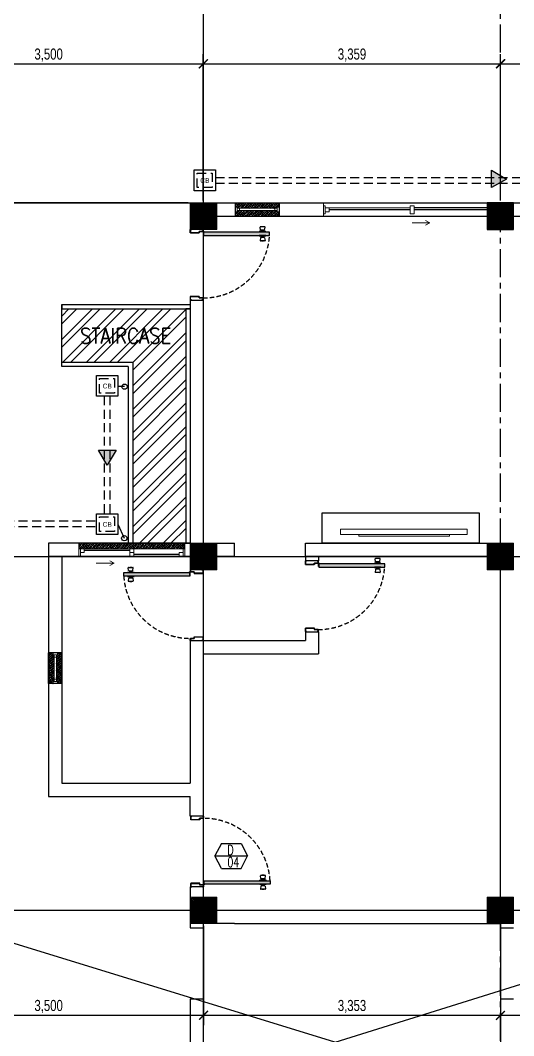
# Model space of a CAD drawing. Header units: millimetres. Extents: x -248340 to 456025, y 261499 to 1049645.
# Drawn here: x 298556 to 304129, y 329470 to 340952 of the extents above; entities that cross this region are included whole.
import ezdxf
from ezdxf.enums import TextEntityAlignment as Align

# ---------------------------------------------------------------- set-up
doc = ezdxf.new("R2010")
doc.units = ezdxf.units.MM
doc.header["$LTSCALE"] = 8
doc.header["$MEASUREMENT"] = 0
for name, pattern in [('CENTER', [50.8, 31.75, -6.35, 6.35, -6.35]), ('CONTINOUS', [0]), ('DASHED2', [0.375, 0.25, -0.125]), ('HIDDEN', [9.525, 6.35, -3.175])]:
    doc.linetypes.add(name, pattern=pattern)
doc.layers.get('0').update_dxf_attribs({"linetype": 'CONTINUOUS'})
doc.layers.get('DEFPOINTS').update_dxf_attribs({"color": 8, "linetype": 'CONTINUOUS'})
for name, color, linetype, lineweight in [('13. Text', 2, 'CONTINUOUS', 5), ('A-ANNO-DIMS', 211, 'CONTINUOUS', 9), ('A-GLAZ', 151, 'CONTINUOUS', 18), ('DIM', 2, 'CONTINUOUS', 25)]:
    doc.layers.add(name, color=color, linetype=linetype, lineweight=lineweight)
for name, color, linetype in [('ar_grid', 10, 'CENTER'), ('AR_ROOF', 7, 'CONTINUOUS'), ('ar_stairs', 7, 'CONTINOUS'), ('ar_wall', 7, 'CONTINOUS'), ('PDF_Geometry', 7, 'CONTINUOUS'), ('TEXT', 2, 'CONTINUOUS')]:
    doc.layers.add(name, color=color, linetype=linetype)
doc.styles.add('ARIAL', font='arial.ttf')
doc.styles.add('EN-SCL-DIM', font='swisscl.ttf')
doc.styles.add('ROMANS', font='ROMANS', dxfattribs={"width": 0.8, "bigfont": 'BIGFONT'})
doc.styles.get("Standard").update_dxf_attribs({"font": 'txt.shx', "width": 0.7, "bigfont": 'extfont.shx'})

# ---------------------------------------------------------------- blocks, each defined once
blk = doc.blocks.new('_ArchTick')
at = {"color": 0, "linetype": 'ByBlock', "const_width": 0.15}
blk.add_lwpolyline([(-0.5, -0.5), (0.5, 0.5)], dxfattribs=at)
blk = doc.blocks.new('SSS')
at = {"true_color": 0x939598}
h = blk.add_hatch(color=252, dxfattribs=at)
h.paths.add_polyline_path([(138372, -103572), (138360, -103572), (138360, -103610), (138460, -103610), (138460, -103594), (138503, -103594), (138503, -103572), (138491, -103572), (138491, -103571), (138504, -103571), (138504, -103595), (138461, -103595), (138461, -103611), (138359, -103611), (138359, -103571), (138372, -103571)])
h.paths.add_polyline_path([(138372, -104369), (138360, -104369), (138360, -104331), (138460, -104331), (138460, -104347), (138503, -104347), (138503, -104369), (138491, -104369), (138491, -104371), (138504, -104371), (138504, -104346), (138461, -104346), (138461, -104330), (138359, -104330), (138359, -104371), (138372, -104371)])
for points in [[(138510, -103641), (139255, -103641), (139255, -103603), (138510, -103603)], [(139810, -107391), (140555, -107391), (140555, -107353), (139810, -107353)], [(138353, -107491), (137608, -107491), (137608, -107453), (138353, -107453)], [(138515, -110936), (139260, -110936), (139260, -110974), (138515, -110974)]]:
    blk.add_hatch(color=252, dxfattribs=at).paths.add_polyline_path(points)
h = blk.add_hatch(color=252, dxfattribs=at)
h.paths.add_polyline_path([(139672, -107322), (139660, -107322), (139660, -107360), (139760, -107360), (139760, -107344), (139803, -107344), (139803, -107322), (139791, -107322), (139791, -107321), (139804, -107321), (139804, -107345), (139761, -107345), (139761, -107361), (139659, -107361), (139659, -107321), (139672, -107321)])
h.paths.add_polyline_path([(139672, -108119), (139660, -108119), (139660, -108081), (139760, -108081), (139760, -108097), (139803, -108097), (139803, -108119), (139791, -108119), (139791, -108121), (139804, -108121), (139804, -108096), (139761, -108096), (139761, -108080), (139659, -108080), (139659, -108121), (139672, -108121)])
h = blk.add_hatch(color=252, dxfattribs=at)
h.paths.add_polyline_path([(138491, -107422), (138503, -107422), (138503, -107460), (138403, -107460), (138403, -107444), (138360, -107444), (138360, -107422), (138372, -107422), (138372, -107421), (138359, -107421), (138359, -107445), (138402, -107445), (138402, -107461), (138504, -107461), (138504, -107421), (138491, -107421)])
h.paths.add_polyline_path([(138491, -108219), (138503, -108219), (138503, -108181), (138403, -108181), (138403, -108197), (138360, -108197), (138360, -108219), (138372, -108219), (138372, -108221), (138359, -108221), (138359, -108196), (138402, -108196), (138402, -108180), (138504, -108180), (138504, -108221), (138491, -108221)])
h = blk.add_hatch(color=252, dxfattribs=at)
h.paths.add_polyline_path([(138377, -111005), (138365, -111005), (138365, -110967), (138465, -110967), (138465, -110983), (138508, -110983), (138508, -111005), (138496, -111005), (138496, -111006), (138509, -111006), (138509, -110982), (138466, -110982), (138466, -110966), (138364, -110966), (138364, -111006), (138377, -111006)])
h.paths.add_polyline_path([(138377, -110208), (138365, -110208), (138365, -110246), (138465, -110246), (138465, -110230), (138508, -110230), (138508, -110208), (138496, -110208), (138496, -110206), (138509, -110206), (138509, -110231), (138466, -110231), (138466, -110247), (138364, -110247), (138364, -110206), (138377, -110206)])
at = {"layer": 'A-ANNO-DIMS', "ltscale": 1.25, "true_color": 0x939598}
h = blk.add_hatch(dxfattribs=at)
h.set_pattern_fill('ANSI32', color=252, scale=50)
h.set_pattern_definition([(45, (87838.863, 246713.806), (-13.2582521, 13.2582521), []), (45, (87847.702, 246713.806), (-13.2582521, 13.2582521), [])])
h.paths.add_polyline_path([(138359, -103571), (138659, -103571), (138659, -103271), (138359, -103271)])
h = blk.add_hatch(dxfattribs=at)
h.set_pattern_fill('ANSI32', color=252, scale=50)
h.set_pattern_definition([(45, (91192.063, 246713.806), (-13.2582521, 13.2582521), []), (45, (91200.902, 246713.806), (-13.2582521, 13.2582521), [])])
h.paths.add_polyline_path([(141712, -103571), (142012, -103571), (142012, -103271), (141712, -103271)])
h = blk.add_hatch(dxfattribs=at)
h.set_pattern_fill('ANSI32', color=252, scale=50)
h.set_pattern_definition([(45, (87838.863, 242863.806), (-13.2582521, 13.2582521), []), (45, (87847.702, 242863.806), (-13.2582521, 13.2582521), [])])
h.paths.add_polyline_path([(138359, -107421), (138659, -107421), (138659, -107121), (138359, -107121)])
h = blk.add_hatch(dxfattribs=at)
h.set_pattern_fill('ANSI32', color=252, scale=50)
h.set_pattern_definition([(45, (91192.063, 242863.806), (-13.2582521, 13.2582521), []), (45, (91200.902, 242863.806), (-13.2582521, 13.2582521), [])])
h.paths.add_polyline_path([(141712, -107421), (142012, -107421), (142012, -107121), (141712, -107121)])
h = blk.add_hatch(dxfattribs=at)
h.set_pattern_fill('ANSI32', color=252, scale=50)
h.set_pattern_definition([(45, (87838.863, 238863.806), (-13.2582521, 13.2582521), []), (45, (87847.702, 238863.806), (-13.2582521, 13.2582521), [])])
h.paths.add_polyline_path([(138359, -111421), (138659, -111421), (138659, -111121), (138359, -111121)])
h = blk.add_hatch(dxfattribs=at)
h.set_pattern_fill('ANSI32', color=252, scale=50)
h.set_pattern_definition([(45, (91192.063, 238863.806), (-13.2582521, 13.2582521), []), (45, (91200.902, 238863.806), (-13.2582521, 13.2582521), [])])
h.paths.add_polyline_path([(141712, -111421), (142012, -111421), (142012, -111121), (141712, -111121)])
at = {"layer": 'ar_wall', "ltscale": 1.25, "true_color": 0x939598}
h = blk.add_hatch(dxfattribs=at)
h.set_pattern_fill('ANSI33', color=252, scale=75)
h.set_pattern_definition([(45, (79725.857, 276971.84), (-13.25825215, 13.25825215), []), (45, (79739.116, 276971.84), (-13.25825215, 13.25825215), [9.375, -4.6875])])
h.paths.add_polyline_path([(136822, -108389), (136819, -108389), (136819, -108386), (136816, -108386), (136816, -108383), (136809, -108383), (136809, -108358), (136784, -108358), (136759, -108358), (136759, -108708), (136809, -108708), (136809, -108683), (136816, -108683), (136816, -108680), (136819, -108680), (136819, -108677), (136822, -108677)])
h.paths.add_polyline_path([(136909, -108358), (136859, -108358), (136859, -108383), (136852, -108383), (136852, -108386), (136849, -108386), (136849, -108389), (136847, -108389), (136847, -108677), (136849, -108677), (136849, -108680), (136852, -108680), (136852, -108683), (136859, -108683), (136859, -108708), (136909, -108708)])
at = {"color": 252, "ltscale": 1.25, "true_color": 0x939598}
for p, q in [((138509, -114271), (138509, -94932)), ((133324, -103271), (146515, -103271)), ((138359, -103271), (144915, -103271)), ((138865, -103271), (138865, -103421)), ((139365, -103271), (139365, -103421)), ((142012, -103271), (141712, -103271)), ((141712, -103271), (141712, -103571)), ((138509, -103421), (144765, -103421)), ((141712, -103571), (142012, -103571)), ((139850, -106776), (141622, -106776)), ((139850, -107121), (139850, -106776)), ((141622, -106776), (141622, -107121)), ((138359, -107121), (136759, -107121)), ((136759, -107121), (136759, -109983)), ((137459, -107121), (138359, -107121)), ((137709, -107121), (137659, -107121)), ((138509, -107121), (138859, -107121)), ((138859, -107271), (138859, -107121)), ((139659, -107121), (141862, -107121)), ((139659, -107271), (139659, -107121)), ((141622, -107121), (139850, -107121)), ((133324, -107271), (146515, -107271)), ((136909, -107271), (136909, -109833)), ((141712, -107271), (139659, -107271)), ((139659, -107271), (139659, -107321)), ((139809, -107321), (139659, -107321)), ((139809, -107271), (139809, -107321)), ((139659, -108080), (139659, -108221)), ((139659, -108121), (139809, -108121)), ((139809, -108121), (139809, -108371)), ((138359, -108196), (138359, -109833)), ((138359, -108221), (138509, -108221)), ((138509, -108221), (139659, -108221)), ((138509, -108371), (139809, -108371)), ((138509, -110206), (138509, -108371)), ((136909, -109833), (138359, -109833)), ((136759, -109983), (138359, -109983)), ((138359, -110206), (138359, -109983)), ((138509, -110206), (138359, -110206)), ((138359, -111006), (138359, -111471)), ((138509, -111006), (138359, -111006)), ((133324, -111271), (146515, -111271)), ((135159, -114271), (144765, -111270)), ((135159, -111271), (144915, -114271)), ((138659, -111271), (138859, -111271)), ((138859, -111271), (141712, -111271)), ((138359, -111421), (138359, -111471)), ((138359, -111471), (138509, -111471)), ((138509, -111471), (138509, -111421)), ((138859, -111421), (138509, -111421)), ((138859, -111421), (141862, -111421))]:
    blk.add_line(p, q, dxfattribs=at)
at = {"color": 252, "linetype": 'Continuous', "ltscale": 1.25, "true_color": 0x939598}
for p, q in [((138865, -103293), (138888, -103271)), ((138865, -103275), (138870, -103271)), ((138867, -103308), (138876, -103300)), ((138873, -103321), (138923, -103271)), ((138881, -103295), (138890, -103286)), ((138890, -103321), (138894, -103317)), ((138894, -103282), (138903, -103273)), ((138898, -103331), (138958, -103271)), ((138898, -103313), (138907, -103304)), ((138912, -103300), (138921, -103291)), ((138916, -103331), (138925, -103322)), ((138925, -103286), (138934, -103278)), ((138929, -103317), (138938, -103308)), ((138933, -103331), (138994, -103271)), ((138938, -103273), (138941, -103271)), ((138943, -103304), (138951, -103295)), ((138951, -103331), (138956, -103326)), ((138956, -103291), (138965, -103282)), ((138960, -103322), (138969, -103313)), ((138969, -103331), (139029, -103271)), ((138969, -103278), (138976, -103271)), ((138974, -103308), (138982, -103300)), ((138986, -103331), (138987, -103331)), ((138987, -103295), (138996, -103286)), ((138991, -103326), (139000, -103317)), ((139000, -103282), (139009, -103273)), ((139004, -103331), (139064, -103271)), ((139004, -103313), (139013, -103304)), ((139018, -103300), (139027, -103291)), ((139022, -103331), (139031, -103322)), ((139031, -103286), (139040, -103278)), ((139035, -103317), (139044, -103308)), ((139039, -103331), (139100, -103271)), ((139044, -103273), (139047, -103271)), ((139049, -103304), (139058, -103295)), ((139057, -103332), (139062, -103326)), ((139062, -103291), (139071, -103282)), ((139066, -103322), (139075, -103313)), ((139074, -103332), (139135, -103271)), ((139075, -103278), (139082, -103271)), ((139080, -103308), (139088, -103300)), ((139092, -103332), (139093, -103331)), ((139093, -103295), (139102, -103286)), ((139097, -103326), (139106, -103317)), ((139106, -103282), (139115, -103273)), ((139109, -103332), (139170, -103271)), ((139111, -103313), (139119, -103304)), ((139124, -103300), (139133, -103291)), ((139128, -103331), (139137, -103322)), ((139137, -103286), (139146, -103278)), ((139141, -103317), (139150, -103308)), ((139144, -103332), (139206, -103271)), ((139150, -103273), (139153, -103271)), ((139155, -103304), (139164, -103295)), ((139162, -103332), (139168, -103326)), ((139168, -103291), (139177, -103282)), ((139172, -103322), (139181, -103313)), ((139180, -103332), (139241, -103271)), ((139181, -103278), (139188, -103271)), ((139186, -103308), (139195, -103300)), ((139197, -103332), (139199, -103331)), ((139199, -103295), (139208, -103286)), ((139203, -103326), (139212, -103317)), ((139212, -103282), (139221, -103273)), ((139215, -103332), (139276, -103271)), ((139217, -103313), (139225, -103304)), ((139230, -103300), (139239, -103291)), ((139234, -103331), (139243, -103322)), ((139243, -103286), (139252, -103278)), ((139248, -103317), (139256, -103308)), ((139250, -103333), (139312, -103271)), ((139256, -103273), (139259, -103271)), ((139261, -103304), (139270, -103295)), ((139267, -103333), (139274, -103326)), ((139274, -103291), (139283, -103282)), ((139278, -103322), (139287, -103313)), ((139285, -103333), (139347, -103271)), ((139287, -103278), (139294, -103271)), ((139292, -103308), (139301, -103300)), ((139303, -103333), (139305, -103331)), ((139305, -103295), (139314, -103286)), ((139309, -103326), (139318, -103317)), ((139318, -103282), (139327, -103273)), ((139320, -103333), (139365, -103288)), ((139323, -103313), (139332, -103304)), ((139336, -103300), (139345, -103291)), ((139349, -103286), (139358, -103278)), ((139354, -103317), (139362, -103308)), ((139362, -103273), (139365, -103271)), ((138865, -103399), (138906, -103358)), ((138865, -103381), (138872, -103375)), ((138867, -103415), (138876, -103406)), ((138879, -103421), (138941, -103358)), ((138881, -103401), (138890, -103392)), ((138894, -103388), (138903, -103379)), ((138898, -103419), (138907, -103410)), ((138907, -103375), (138916, -103366)), ((138912, -103406), (138921, -103397)), ((138914, -103421), (138976, -103359)), ((138921, -103362), (138924, -103358)), ((138925, -103392), (138934, -103384)), ((138932, -103421), (138938, -103415)), ((138938, -103379), (138947, -103370)), ((138943, -103410), (138951, -103401)), ((138950, -103421), (139012, -103359)), ((138951, -103366), (138959, -103359)), ((138956, -103397), (138965, -103388)), ((138967, -103421), (138969, -103419)), ((138969, -103384), (138978, -103375)), ((138974, -103415), (138982, -103406)), ((138982, -103370), (138991, -103362)), ((138985, -103421), (139047, -103359)), ((138987, -103401), (138996, -103392)), ((139000, -103388), (139009, -103379)), ((139004, -103419), (139013, -103410)), ((139013, -103375), (139022, -103366)), ((139018, -103406), (139027, -103397)), ((139020, -103421), (139082, -103359)), ((139027, -103362), (139029, -103359)), ((139031, -103392), (139040, -103384)), ((139038, -103421), (139044, -103415)), ((139044, -103379), (139053, -103370)), ((139049, -103410), (139058, -103401)), ((139056, -103421), (139117, -103359)), ((139058, -103366), (139064, -103359)), ((139062, -103397), (139071, -103388)), ((139073, -103421), (139075, -103419)), ((139075, -103384), (139084, -103375)), ((139080, -103415), (139088, -103406)), ((139088, -103370), (139097, -103362)), ((139091, -103421), (139152, -103360)), ((139093, -103401), (139102, -103392)), ((139106, -103388), (139115, -103379)), ((139111, -103419), (139119, -103410)), ((139119, -103375), (139128, -103366)), ((139124, -103406), (139133, -103397)), ((139126, -103421), (139187, -103360)), ((139133, -103362), (139135, -103360)), ((139137, -103392), (139146, -103384)), ((139144, -103421), (139150, -103415)), ((139150, -103379), (139159, -103370)), ((139155, -103410), (139164, -103401)), ((139162, -103421), (139223, -103360)), ((139164, -103366), (139170, -103360)), ((139168, -103397), (139177, -103388)), ((139179, -103421), (139181, -103419)), ((139181, -103384), (139190, -103375)), ((139186, -103415), (139195, -103406)), ((139195, -103370), (139203, -103362)), ((139197, -103421), (139258, -103360)), ((139199, -103401), (139208, -103392)), ((139212, -103388), (139221, -103379)), ((139217, -103419), (139225, -103410)), ((139225, -103375), (139234, -103366)), ((139230, -103406), (139239, -103397)), ((139233, -103421), (139293, -103360)), ((139239, -103362), (139240, -103360)), ((139243, -103392), (139252, -103384)), ((139250, -103421), (139256, -103415)), ((139256, -103379), (139265, -103370)), ((139261, -103410), (139270, -103401)), ((139268, -103421), (139328, -103361)), ((139270, -103366), (139275, -103360)), ((139274, -103397), (139283, -103388)), ((139286, -103421), (139287, -103419)), ((139287, -103384), (139296, -103375)), ((139292, -103415), (139301, -103406)), ((139301, -103370), (139309, -103362)), ((139303, -103421), (139353, -103371)), ((139305, -103401), (139314, -103392)), ((139318, -103388), (139327, -103379)), ((139323, -103419), (139332, -103410)), ((139332, -103375), (139340, -103366)), ((139336, -103406), (139345, -103397)), ((139339, -103421), (139365, -103394)), ((139349, -103392), (139358, -103384)), ((139356, -103421), (139362, -103415)), ((139362, -103379), (139365, -103376)), ((137099, -107121), (137099, -107121)), ((137099, -107156), (137135, -107121)), ((137109, -107182), (137170, -107121)), ((137115, -107122), (137117, -107121)), ((137144, -107182), (137205, -107121)), ((137146, -107127), (137152, -107121)), ((137177, -107131), (137186, -107122)), ((137180, -107182), (137241, -107121)), ((137215, -107182), (137276, -107121)), ((137221, -107122), (137223, -107121)), ((137250, -107182), (137311, -107121)), ((137252, -107127), (137258, -107121)), ((137283, -107131), (137292, -107122)), ((137286, -107182), (137347, -107121)), ((137321, -107182), (137382, -107121)), ((137327, -107122), (137329, -107121)), ((137356, -107182), (137417, -107121)), ((137358, -107127), (137364, -107121)), ((137389, -107131), (137398, -107122)), ((137392, -107182), (137453, -107121)), ((137427, -107182), (137488, -107121)), ((137433, -107122), (137435, -107121)), ((137462, -107182), (137523, -107121)), ((137464, -107127), (137470, -107121)), ((137495, -107131), (137504, -107122)), ((137498, -107182), (137559, -107121)), ((137533, -107182), (137594, -107121)), ((137539, -107122), (137541, -107121)), ((137569, -107182), (137630, -107121)), ((137570, -107127), (137577, -107121)), ((137601, -107131), (137610, -107122)), ((137604, -107182), (137665, -107121)), ((137639, -107182), (137700, -107121)), ((137645, -107122), (137647, -107121)), ((137675, -107182), (137736, -107121)), ((137676, -107127), (137683, -107121)), ((137707, -107131), (137716, -107122)), ((137710, -107182), (137771, -107121)), ((137745, -107182), (137806, -107121)), ((137752, -107122), (137753, -107121)), ((137781, -107182), (137842, -107121)), ((137782, -107127), (137789, -107121)), ((137813, -107131), (137822, -107122)), ((137816, -107182), (137877, -107121)), ((137851, -107182), (137912, -107121)), ((137858, -107122), (137859, -107121)), ((137887, -107182), (137948, -107121)), ((137889, -107127), (137895, -107121)), ((137919, -107131), (137928, -107122)), ((137922, -107182), (137983, -107121)), ((137957, -107182), (138018, -107121)), ((137964, -107122), (137965, -107121)), ((137993, -107182), (138054, -107121)), ((137995, -107127), (138001, -107121)), ((138026, -107131), (138034, -107122)), ((138028, -107182), (138089, -107121)), ((138063, -107182), (138125, -107121)), ((138070, -107122), (138071, -107121)), ((138099, -107182), (138160, -107121)), ((138101, -107127), (138107, -107121)), ((138132, -107131), (138140, -107122)), ((138134, -107182), (138195, -107121)), ((138169, -107182), (138231, -107121)), ((138176, -107122), (138178, -107121)), ((138205, -107182), (138266, -107121)), ((138207, -107127), (138213, -107121)), ((138238, -107131), (138246, -107122)), ((138240, -107182), (138299, -107123)), ((138282, -107122), (138284, -107121)), ((137099, -107174), (137102, -107171)), ((137102, -107136), (137111, -107127)), ((137106, -107167), (137115, -107158)), ((137120, -107153), (137128, -107145)), ((137127, -107182), (137133, -107175)), ((137133, -107140), (137142, -107131)), ((137137, -107171), (137146, -107162)), ((137150, -107158), (137159, -107149)), ((137162, -107182), (137164, -107180)), ((137164, -107145), (137173, -107136)), ((137168, -107175), (137177, -107167)), ((137181, -107162), (137190, -107153)), ((137195, -107149), (137203, -107140)), ((137199, -107180), (137208, -107171)), ((137208, -107136), (137217, -107127)), ((137212, -107167), (137221, -107158)), ((137226, -107153), (137234, -107145)), ((137233, -107182), (137239, -107175)), ((137239, -107140), (137248, -107131)), ((137243, -107171), (137252, -107162)), ((137257, -107158), (137265, -107149)), ((137268, -107182), (137270, -107180)), ((137270, -107145), (137279, -107136)), ((137274, -107175), (137283, -107167)), ((137287, -107162), (137296, -107153)), ((137301, -107149), (137310, -107140)), ((137305, -107180), (137314, -107171)), ((137314, -107136), (137323, -107127)), ((137318, -107167), (137327, -107158)), ((137332, -107153), (137340, -107145)), ((137339, -107182), (137345, -107175)), ((137345, -107140), (137354, -107131)), ((137349, -107171), (137358, -107162)), ((137363, -107158), (137371, -107149)), ((137374, -107182), (137376, -107180)), ((137376, -107145), (137385, -107136)), ((137380, -107175), (137389, -107167)), ((137394, -107162), (137402, -107153)), ((137407, -107149), (137416, -107140)), ((137411, -107180), (137420, -107171)), ((137420, -107136), (137429, -107127)), ((137424, -107167), (137433, -107158)), ((137438, -107153), (137447, -107145)), ((137445, -107182), (137451, -107175)), ((137451, -107140), (137460, -107131)), ((137455, -107171), (137464, -107162)), ((137469, -107158), (137477, -107149)), ((137480, -107182), (137482, -107180)), ((137482, -107145), (137491, -107136)), ((137486, -107175), (137495, -107167)), ((137500, -107162), (137508, -107153)), ((137513, -107149), (137522, -107140)), ((137517, -107180), (137526, -107171)), ((137526, -107136), (137535, -107127)), ((137531, -107167), (137539, -107158)), ((137544, -107153), (137553, -107145)), ((137551, -107182), (137557, -107175)), ((137557, -107140), (137566, -107131)), ((137561, -107171), (137570, -107162)), ((137575, -107158), (137584, -107149)), ((137586, -107182), (137588, -107180)), ((137588, -107145), (137597, -107136)), ((137592, -107175), (137601, -107167)), ((137606, -107162), (137615, -107153)), ((137619, -107149), (137628, -107140)), ((137623, -107180), (137632, -107171)), ((137632, -107136), (137641, -107127)), ((137637, -107167), (137645, -107158)), ((137650, -107153), (137659, -107145)), ((137657, -107182), (137663, -107175)), ((137663, -107140), (137672, -107131)), ((137668, -107171), (137676, -107162)), ((137681, -107158), (137690, -107149)), ((137692, -107182), (137694, -107180)), ((137694, -107145), (137703, -107136)), ((137698, -107175), (137707, -107167)), ((137712, -107162), (137721, -107153)), ((137725, -107149), (137734, -107140)), ((137729, -107180), (137738, -107171)), ((137738, -107136), (137747, -107127)), ((137743, -107167), (137752, -107158)), ((137756, -107153), (137765, -107145)), ((137763, -107182), (137769, -107175)), ((137769, -107140), (137778, -107131)), ((137774, -107171), (137782, -107162)), ((137787, -107158), (137796, -107149)), ((137798, -107182), (137800, -107180)), ((137800, -107145), (137809, -107136)), ((137805, -107175), (137813, -107167)), ((137818, -107162), (137827, -107153)), ((137831, -107149), (137840, -107140)), ((137835, -107180), (137844, -107171)), ((137844, -107136), (137853, -107127)), ((137849, -107167), (137858, -107158)), ((137862, -107153), (137871, -107145)), ((137869, -107182), (137875, -107175)), ((137875, -107140), (137884, -107131)), ((137880, -107171), (137889, -107162)), ((137893, -107158), (137902, -107149)), ((137904, -107182), (137906, -107180)), ((137906, -107145), (137915, -107136)), ((137911, -107175), (137919, -107167)), ((137924, -107162), (137933, -107153)), ((137937, -107149), (137946, -107140)), ((137942, -107180), (137950, -107171)), ((137950, -107136), (137959, -107127)), ((137955, -107167), (137964, -107158)), ((137968, -107153), (137977, -107145)), ((137975, -107182), (137981, -107175)), ((137981, -107140), (137990, -107131)), ((137986, -107171), (137995, -107162)), ((137999, -107158), (138008, -107149)), ((138010, -107182), (138012, -107180)), ((138012, -107145), (138021, -107136)), ((138017, -107175), (138026, -107167)), ((138030, -107162), (138039, -107153)), ((138043, -107149), (138052, -107140)), ((138048, -107180), (138056, -107171)), ((138056, -107136), (138065, -107127)), ((138061, -107167), (138070, -107158)), ((138074, -107153), (138083, -107145)), ((138081, -107182), (138087, -107175)), ((138087, -107140), (138096, -107131)), ((138092, -107171), (138101, -107162)), ((138105, -107158), (138114, -107149)), ((138116, -107182), (138118, -107180)), ((138118, -107145), (138127, -107136)), ((138123, -107175), (138132, -107167)), ((138136, -107162), (138145, -107153)), ((138149, -107149), (138158, -107140)), ((138154, -107180), (138163, -107171)), ((138163, -107136), (138171, -107127)), ((138167, -107167), (138176, -107158)), ((138180, -107153), (138189, -107145)), ((138187, -107182), (138193, -107175)), ((138193, -107140), (138202, -107131)), ((138198, -107171), (138207, -107162)), ((138211, -107158), (138220, -107149)), ((138223, -107182), (138224, -107180)), ((138224, -107145), (138233, -107136)), ((138229, -107175), (138238, -107167)), ((138242, -107162), (138251, -107153)), ((138255, -107149), (138264, -107140)), ((138260, -107180), (138269, -107171)), ((138269, -107136), (138277, -107127)), ((138273, -107167), (138282, -107158)), ((138276, -107182), (138299, -107159)), ((138286, -107153), (138295, -107145)), ((138293, -107182), (138299, -107176))]:
    blk.add_line(p, q, dxfattribs=at)
at = {"color": 252, "true_color": 0x939598}
for p, q in [((139152, -103579), (139147, -103547)), ((139201, -103544), (139151, -103544)), ((139164, -103544), (139164, -103542)), ((139187, -103542), (139164, -103542)), ((139187, -103544), (139187, -103542)), ((139199, -103579), (139204, -103547)), ((139212, -103597), (139139, -103597)), ((139139, -103603), (139139, -103597)), ((139212, -103603), (139139, -103603)), ((139139, -103641), (139139, -103647)), ((139212, -103641), (139139, -103641)), ((139212, -103647), (139139, -103647)), ((139152, -103666), (139147, -103697)), ((139196, -103581), (139155, -103581)), ((139196, -103663), (139155, -103663)), ((139165, -103593), (139186, -103593)), ((139165, -103652), (139186, -103652)), ((139167, -103593), (139167, -103581)), ((139167, -103652), (139167, -103663)), ((139184, -103593), (139184, -103581)), ((139184, -103652), (139184, -103663)), ((139199, -103666), (139204, -103697)), ((139212, -103603), (139212, -103597)), ((139212, -103641), (139212, -103647)), ((139201, -103700), (139151, -103700)), ((139164, -103700), (139164, -103703)), ((139187, -103703), (139164, -103703)), ((139187, -103700), (139187, -103703)), ((140512, -107347), (140439, -107347)), ((140439, -107353), (140439, -107347)), ((140512, -107353), (140439, -107353)), ((140452, -107329), (140447, -107297)), ((140501, -107294), (140451, -107294)), ((140496, -107331), (140455, -107331)), ((140464, -107294), (140464, -107292)), ((140487, -107292), (140464, -107292)), ((140465, -107343), (140486, -107343)), ((140467, -107343), (140467, -107331)), ((140484, -107343), (140484, -107331)), ((140487, -107294), (140487, -107292)), ((140499, -107329), (140504, -107297)), ((140512, -107353), (140512, -107347)), ((137651, -107453), (137651, -107447)), ((137651, -107447), (137724, -107447)), ((137651, -107453), (137724, -107453)), ((137663, -107429), (137659, -107397)), ((137662, -107394), (137712, -107394)), ((137667, -107431), (137708, -107431)), ((137676, -107392), (137699, -107392)), ((137676, -107394), (137676, -107392)), ((137698, -107443), (137677, -107443)), ((137678, -107443), (137678, -107431)), ((137696, -107443), (137696, -107431)), ((137699, -107394), (137699, -107392)), ((137711, -107429), (137715, -107397)), ((137724, -107453), (137724, -107447)), ((140439, -107391), (140439, -107397)), ((140512, -107391), (140439, -107391)), ((140512, -107397), (140439, -107397)), ((140452, -107416), (140447, -107447)), ((140501, -107450), (140451, -107450)), ((140496, -107413), (140455, -107413)), ((140464, -107450), (140464, -107453)), ((140487, -107453), (140464, -107453)), ((140465, -107402), (140486, -107402)), ((140467, -107402), (140467, -107413)), ((140484, -107402), (140484, -107413)), ((140487, -107450), (140487, -107453)), ((140499, -107416), (140504, -107447)), ((140512, -107391), (140512, -107397)), ((137651, -107491), (137651, -107497)), ((137651, -107491), (137724, -107491)), ((137651, -107497), (137724, -107497)), ((137663, -107516), (137659, -107547)), ((137662, -107550), (137712, -107550)), ((137667, -107513), (137708, -107513)), ((137676, -107550), (137676, -107553)), ((137676, -107553), (137699, -107553)), ((137698, -107502), (137677, -107502)), ((137678, -107502), (137678, -107513)), ((137696, -107502), (137696, -107513)), ((137699, -107550), (137699, -107553)), ((137711, -107516), (137715, -107547)), ((137724, -107491), (137724, -107497)), ((139157, -110911), (139153, -110880)), ((139206, -110877), (139156, -110877)), ((139201, -110914), (139160, -110914)), ((139169, -110877), (139169, -110874)), ((139192, -110874), (139169, -110874)), ((139172, -110925), (139172, -110914)), ((139190, -110925), (139190, -110914)), ((139192, -110877), (139192, -110874)), ((139205, -110911), (139209, -110880)), ((139217, -110930), (139144, -110930)), ((139144, -110936), (139144, -110930)), ((139217, -110936), (139144, -110936)), ((139144, -110974), (139144, -110980)), ((139217, -110974), (139144, -110974)), ((139217, -110980), (139144, -110980)), ((139157, -110998), (139153, -111030)), ((139201, -110996), (139160, -110996)), ((139170, -110925), (139191, -110925)), ((139170, -110984), (139191, -110984)), ((139172, -110984), (139172, -110996)), ((139190, -110984), (139190, -110996)), ((139205, -110998), (139209, -111030)), ((139217, -110936), (139217, -110930)), ((139217, -110974), (139217, -110980)), ((139206, -111033), (139156, -111033)), ((139169, -111033), (139169, -111035)), ((139192, -111035), (139169, -111035)), ((139192, -111033), (139192, -111035))]:
    blk.add_line(p, q, dxfattribs=at)
at = {"color": 252, "linetype": 'Continuous', "lineweight": 30, "ltscale": 1.25, "true_color": 0x939598}
for p, q in [((136909, -104551), (136989, -104471)), ((136909, -104816), (137254, -104471)), ((136909, -104639), (137078, -104471)), ((136909, -104904), (137343, -104471)), ((136920, -105071), (137520, -104471)), ((137008, -105071), (137608, -104471)), ((137185, -105071), (137785, -104471)), ((137273, -105071), (137873, -104471)), ((137450, -105071), (138050, -104471)), ((137538, -105071), (138138, -104471)), ((137709, -105077), (138309, -104477)), ((137709, -105165), (138309, -104565)), ((137709, -105342), (138309, -104742)), ((137709, -105430), (138309, -104830)), ((137709, -105607), (138309, -105007)), ((137709, -105696), (138309, -105095)), ((137709, -105872), (138309, -105272)), ((137709, -105961), (138309, -105361)), ((137709, -106138), (138309, -105537)), ((137709, -106226), (138309, -105626)), ((137709, -106403), (138309, -105803)), ((137709, -106491), (138309, -105891)), ((137709, -106668), (138309, -106068)), ((137709, -106756), (138309, -106156)), ((137709, -106933), (138309, -106333)), ((137709, -107021), (138309, -106421)), ((137786, -107121), (138309, -106598)), ((137875, -107121), (138309, -106686)), ((138052, -107121), (138309, -106863)), ((138140, -107121), (138309, -106952))]:
    blk.add_line(p, q, dxfattribs=at)
at = {"color": 252, "true_color": 0x939598}
for points in [[(138372, -103572), (138360, -103572), (138360, -103610), (138460, -103610), (138460, -103594), (138503, -103594), (138503, -103572), (138491, -103572), (138491, -103571), (138504, -103571), (138504, -103595), (138461, -103595), (138461, -103611), (138359, -103611), (138359, -103571), (138372, -103571)], [(138510, -103641), (139255, -103641), (139255, -103603), (138510, -103603)], [(138372, -104369), (138360, -104369), (138360, -104331), (138460, -104331), (138460, -104347), (138503, -104347), (138503, -104369), (138491, -104369), (138491, -104371), (138504, -104371), (138504, -104346), (138461, -104346), (138461, -104330), (138359, -104330), (138359, -104371), (138372, -104371)], [(139672, -107322), (139660, -107322), (139660, -107360), (139760, -107360), (139760, -107344), (139803, -107344), (139803, -107322), (139791, -107322), (139791, -107321), (139804, -107321), (139804, -107345), (139761, -107345), (139761, -107361), (139659, -107361), (139659, -107321), (139672, -107321)], [(139810, -107391), (140555, -107391), (140555, -107353), (139810, -107353)], [(138353, -107491), (137608, -107491), (137608, -107453), (138353, -107453)], [(138491, -107422), (138503, -107422), (138503, -107460), (138403, -107460), (138403, -107444), (138360, -107444), (138360, -107422), (138372, -107422), (138372, -107421), (138359, -107421), (138359, -107445), (138402, -107445), (138402, -107461), (138504, -107461), (138504, -107421), (138491, -107421)], [(139672, -108119), (139660, -108119), (139660, -108081), (139760, -108081), (139760, -108097), (139803, -108097), (139803, -108119), (139791, -108119), (139791, -108121), (139804, -108121), (139804, -108096), (139761, -108096), (139761, -108080), (139659, -108080), (139659, -108121), (139672, -108121)], [(138491, -108219), (138503, -108219), (138503, -108181), (138403, -108181), (138403, -108197), (138360, -108197), (138360, -108219), (138372, -108219), (138372, -108221), (138359, -108221), (138359, -108196), (138402, -108196), (138402, -108180), (138504, -108180), (138504, -108221), (138491, -108221)], [(138377, -110208), (138365, -110208), (138365, -110246), (138465, -110246), (138465, -110230), (138508, -110230), (138508, -110208), (138496, -110208), (138496, -110206), (138509, -110206), (138509, -110231), (138466, -110231), (138466, -110247), (138364, -110247), (138364, -110206), (138377, -110206)], [(138377, -111005), (138365, -111005), (138365, -110967), (138465, -110967), (138465, -110983), (138508, -110983), (138508, -111005), (138496, -111005), (138496, -111006), (138509, -111006), (138509, -110982), (138466, -110982), (138466, -110966), (138364, -110966), (138364, -111006), (138377, -111006)], [(138515, -110936), (139260, -110936), (139260, -110974), (138515, -110974)]]:
    blk.add_lwpolyline(points, close=True, dxfattribs=at)
for points in [[(138506, -103596, 0.414214), (138505, -103595), (138473, -103595), (138473, -103596), (138505, -103596, 12.92773), (138505, -103595), (138506, -103596, -13.063763), (138506, -103596)], [(138509, -103599, -0.414214), (138510, -103600), (138510, -103632), (138509, -103632), (138509, -103600, -12.92773), (138510, -103600), (138509, -103599, 13.063763), (138509, -103599)], [(139806, -107346, 0.414214), (139805, -107345), (139773, -107345), (139773, -107346), (139805, -107346, 12.92773), (139805, -107345), (139806, -107346, -13.063763), (139806, -107346)], [(139809, -107349, -0.414214), (139810, -107350), (139810, -107382), (139809, -107382), (139809, -107350, -12.92773), (139810, -107350), (139809, -107349, 13.063763), (139809, -107349)], [(138354, -107449, 0.414214), (138353, -107450), (138353, -107482), (138354, -107482), (138354, -107450, 12.92773), (138353, -107450), (138353, -107449, -13.063763), (138354, -107449)], [(138357, -107446, -0.414214), (138358, -107445), (138390, -107445), (138390, -107446), (138358, -107446, -12.92773), (138358, -107445), (138357, -107446, 13.063763), (138357, -107446)], [(138511, -110981, -0.414214), (138510, -110982), (138478, -110982), (138478, -110981), (138510, -110981, -12.92773), (138510, -110982), (138511, -110981, 13.063763), (138511, -110981)], [(138514, -110978, 0.414214), (138515, -110977), (138515, -110945), (138514, -110945), (138514, -110977, 12.92773), (138515, -110977), (138515, -110978, -13.063763), (138514, -110978)]]:
    blk.add_lwpolyline(points, format="xyb", close=True, dxfattribs=at)
for centre, radius, start, end in [((139151, -103547), 3.22, 90, 187.9765), ((139201, -103547), 3.22, 352.0235, 90), ((139155, -103578), 3.22, 187.9765, 270), ((139155, -103666), 3.22, 90, 172.0235), ((139161, -103593), 4.2, 260.1806, 5.1473), ((139161, -103651), 4.2, 354.8527, 99.8194), ((139190, -103593), 4.2, 174.8527, 279.8194), ((139190, -103651), 4.2, 80.1806, 185.1473), ((139196, -103578), 3.22, 270, 352.0235), ((139196, -103666), 3.22, 7.9765, 90), ((139151, -103697), 3.22, 172.0235, 270), ((139201, -103697), 3.22, 270, 7.9765), ((140451, -107297), 3.22, 90, 187.9765), ((140455, -107328), 3.22, 187.9765, 270), ((140461, -107343), 4.2, 260.1806, 5.1473), ((140490, -107343), 4.2, 174.8527, 279.8194), ((140496, -107328), 3.22, 270, 352.0235), ((140501, -107297), 3.22, 352.0235, 90), ((137662, -107397), 3.22, 90, 187.9765), ((137667, -107428), 3.22, 187.9765, 270), ((137673, -107443), 4.2, 260.1806, 5.1473), ((137702, -107443), 4.2, 174.8527, 279.8194), ((137708, -107428), 3.22, 270, 352.0235), ((137712, -107397), 3.22, 352.0235, 90), ((140451, -107447), 3.22, 172.0235, 270), ((140455, -107416), 3.22, 90, 172.0235), ((140461, -107401), 4.2, 354.8527, 99.8194), ((140490, -107401), 4.2, 80.1806, 185.1473), ((140496, -107416), 3.22, 7.9765, 90), ((140501, -107447), 3.22, 270, 7.9765), ((137662, -107547), 3.22, 172.0235, 270), ((137667, -107516), 3.22, 90, 172.0235), ((137673, -107501), 4.2, 354.8527, 99.8194), ((137702, -107501), 4.2, 80.1806, 185.1473), ((137708, -107516), 3.22, 7.9765, 90), ((137712, -107547), 3.22, 270, 7.9765), ((139156, -110880), 3.22, 90, 187.9765), ((139160, -110911), 3.22, 187.9765, 270), ((139201, -110911), 3.22, 270, 352.0235), ((139206, -110880), 3.22, 352.0235, 90), ((139156, -111030), 3.22, 172.0235, 270), ((139160, -110999), 3.22, 90, 172.0235), ((139166, -110926), 4.2, 260.1806, 5.1473), ((139166, -110984), 4.2, 354.8527, 99.8194), ((139195, -110926), 4.2, 174.8527, 279.8194), ((139195, -110984), 4.2, 80.1806, 185.1473), ((139201, -110999), 3.22, 7.9765, 90), ((139206, -111030), 3.22, 270, 7.9765)]:
    blk.add_arc(centre, radius, start, end, dxfattribs=at)
at = {"color": 252, "linetype": 'HIDDEN', "true_color": 0x939598}
for centre, start, end in [((138505, -103595), 269.8727, 356.5001), ((139805, -107345), 269.8727, 356.5001), ((138357, -107445), 183.4999, 270.1273), ((138511, -110982), 3.4999, 90.1273)]:
    blk.add_arc(centre, 751, start, end, dxfattribs=at)
at = {"layer": 'A-ANNO-DIMS', "color": 252, "ltscale": 1.25, "true_color": 0x939598}
for points in [[(138359, -103571), (138659, -103571), (138659, -103271), (138359, -103271)], [(141712, -103571), (142012, -103571), (142012, -103271), (141712, -103271)], [(138359, -107421), (138659, -107421), (138659, -107121), (138359, -107121)], [(141712, -107421), (142012, -107421), (142012, -107121), (141712, -107121)], [(138359, -111421), (138659, -111421), (138659, -111121), (138359, -111121)], [(141712, -111421), (142012, -111421), (142012, -111121), (141712, -111121)]]:
    blk.add_lwpolyline(points, close=True, dxfattribs=at)
at = {"layer": 'A-GLAZ', "color": 252, "true_color": 0x939598}
for p, q in [((138865, -103296), (138865, -103396)), ((138890, -103321), (138865, -103321)), ((138890, -103321), (138890, -103371)), ((138890, -103328), (138893, -103328)), ((138890, -103333), (139340, -103333)), ((138893, -103328), (138893, -103331)), ((138893, -103331), (138896, -103331)), ((138896, -103331), (138896, -103333)), ((139338, -103331), (139335, -103331)), ((139335, -103331), (139335, -103333)), ((139340, -103328), (139338, -103328)), ((139338, -103328), (139338, -103331)), ((139340, -103321), (139340, -103371)), ((139340, -103321), (139365, -103321)), ((139365, -103396), (139365, -103296)), ((139365, -103296), (139365, -103396)), ((141865, -103271), (139865, -103271)), ((140843, -103328), (139884, -103328)), ((138890, -103371), (138865, -103371)), ((138890, -103358), (139340, -103358)), ((138890, -103364), (138893, -103364)), ((138893, -103364), (138893, -103361)), ((138893, -103361), (138896, -103361)), ((138896, -103361), (138896, -103358)), ((139335, -103361), (139335, -103358)), ((139338, -103361), (139335, -103361)), ((139338, -103364), (139338, -103361)), ((139340, -103364), (139338, -103364)), ((139340, -103371), (139365, -103371)), ((139865, -103421), (141865, -103421)), ((141243, -103421), (140684, -103421)), ((141802, -103421), (141287, -103421)), ((141067, -103497), (140864, -103497)), ((141067, -103497), (141016, -103471)), ((141067, -103497), (141016, -103522)), ((138299, -107121), (137099, -107121)), ((137677, -107182), (137162, -107182)), ((138280, -107182), (137721, -107182)), ((137099, -107271), (138299, -107271)), ((137677, -107271), (137118, -107271)), ((137500, -107347), (137297, -107347)), ((137500, -107347), (137450, -107321)), ((137500, -107347), (137450, -107372)), ((138235, -107271), (137721, -107271)), ((136784, -108358), (136884, -108358)), ((136884, -108358), (136784, -108358)), ((136809, -108383), (136809, -108358)), ((136859, -108383), (136809, -108383)), ((136816, -108383), (136816, -108386)), ((136816, -108386), (136819, -108386)), ((136819, -108386), (136819, -108389)), ((136819, -108389), (136822, -108389)), ((136822, -108683), (136822, -108383)), ((136847, -108683), (136847, -108383)), ((136849, -108389), (136847, -108389)), ((136852, -108386), (136849, -108386)), ((136849, -108386), (136849, -108389)), ((136852, -108383), (136852, -108386)), ((136859, -108383), (136859, -108358)), ((136884, -108708), (136784, -108708)), ((136859, -108683), (136809, -108683)), ((136809, -108683), (136809, -108708)), ((136816, -108683), (136816, -108680)), ((136816, -108680), (136819, -108680)), ((136819, -108680), (136819, -108677)), ((136819, -108677), (136822, -108677)), ((136849, -108677), (136847, -108677)), ((136849, -108680), (136849, -108677)), ((136852, -108680), (136849, -108680)), ((136852, -108683), (136852, -108680)), ((136859, -108683), (136859, -108708))]:
    blk.add_line(p, q, dxfattribs=at)
at = {"layer": 'A-GLAZ', "color": 252, "linetype": 'DASHED2', "true_color": 0x939598}
for p, q in [((138915, -103333), (138915, -103358)), ((139315, -103333), (139315, -103358)), ((136847, -108408), (136822, -108408)), ((136847, -108658), (136822, -108658))]:
    blk.add_line(p, q, dxfattribs=at)
at = {"layer": 'A-GLAZ', "color": 252, "lineweight": 18, "true_color": 0x939598}
for p, q in [((139865, -103271), (139865, -103421)), ((139884, -103306), (139865, -103306)), ((139865, -103328), (139865, -103328)), ((139884, -103395), (139884, -103306)), ((139929, -103328), (139884, -103328)), ((139929, -103372), (139929, -103328)), ((140887, -103306), (140843, -103306)), ((140843, -103395), (140843, -103306)), ((140887, -103306), (140887, -103395)), ((141802, -103328), (141846, -103328)), ((141802, -103372), (141802, -103328)), ((141865, -103306), (141846, -103306)), ((141846, -103395), (141846, -103306)), ((141865, -103421), (141865, -103271)), ((139884, -103395), (139865, -103395)), ((139884, -103372), (139929, -103372)), ((140843, -103397), (140887, -103397)), ((141287, -103421), (141243, -103421)), ((141846, -103372), (141802, -103372)), ((141865, -103421), (141802, -103421)), ((141846, -103395), (141865, -103395)), ((137099, -107121), (137099, -107271)), ((138299, -107271), (138299, -107121)), ((137162, -107182), (137099, -107182)), ((137118, -107271), (137118, -107182)), ((137118, -107226), (137162, -107226)), ((137162, -107226), (137162, -107182)), ((137721, -107182), (137677, -107182)), ((137677, -107271), (137677, -107182)), ((137677, -107226), (137721, -107226)), ((137721, -107182), (137721, -107271)), ((138235, -107226), (138280, -107226)), ((138235, -107271), (138235, -107226)), ((138299, -107182), (138280, -107182)), ((138280, -107271), (138280, -107182)), ((137118, -107271), (137099, -107271)), ((137721, -107271), (137677, -107271)), ((138299, -107271), (138235, -107271))]:
    blk.add_line(p, q, dxfattribs=at)
at = {"layer": 'A-GLAZ', "color": 252, "lineweight": 25, "true_color": 0x939598}
for p, q in [((141802, -103328), (140887, -103328)), ((140843, -103350), (139929, -103350)), ((141802, -103350), (140887, -103350)), ((137677, -107204), (137162, -107204)), ((138235, -107248), (137721, -107248))]:
    blk.add_line(p, q, dxfattribs=at)
at = {"layer": 'A-GLAZ', "color": 252, "linetype": 'Continuous', "true_color": 0x939598}
blk.add_line((141180, -103328), (141181, -103327), dxfattribs=at)
at = {"layer": 'ar_grid', "color": 252, "ltscale": 1.25, "true_color": 0x939598}
blk.add_line((141862, -114271), (141862, -94932), dxfattribs=at)
at = {"layer": 'AR_ROOF', "color": 252, "ltscale": 1.25, "true_color": 0x939598}
blk.add_line((138359, -104371), (138359, -107121), dxfattribs=at)
at = {"layer": 'ar_stairs', "color": 252, "ltscale": 1.25, "true_color": 0x939598}
blk.add_line((137659, -104421), (138359, -104421), dxfattribs=at)
at = {"layer": 'ar_wall', "color": 252, "ltscale": 1.25, "true_color": 0x939598}
for p, q in [((138359, -103271), (138359, -103571)), ((138509, -103571), (138509, -103421)), ((136909, -105121), (136909, -104421)), ((136909, -104421), (137659, -104421)), ((136909, -104421), (136909, -104471)), ((136909, -104471), (138359, -104471)), ((138359, -104471), (138309, -104471)), ((138309, -104471), (138309, -107121)), ((138359, -104371), (138509, -104371)), ((138509, -107121), (138509, -104371)), ((136909, -105121), (136909, -105071)), ((136909, -105071), (137659, -105071)), ((137659, -105121), (136909, -105121)), ((137659, -105071), (137709, -105071)), ((137659, -105121), (137659, -107121)), ((137709, -105071), (137709, -107121)), ((138359, -107271), (136759, -107271)), ((138859, -107271), (138659, -107271)), ((141862, -111121), (141862, -107271)), ((136909, -108358), (136759, -108358)), ((136759, -108708), (136759, -108358)), ((136909, -108708), (136909, -108358)), ((136909, -108708), (136759, -108708)), ((138509, -111121), (138509, -110981)), ((138659, -111271), (138659, -111271)), ((141862, -111421), (141862, -111471)), ((141862, -111421), (141862, -111471)), ((141862, -111421), (141862, -111471)), ((141862, -111471), (142012, -111471)), ((138359, -112271), (138359, -114271)), ((138359, -112271), (138509, -112271)), ((138509, -114271), (138509, -112271)), ((141862, -112271), (141862, -114271)), ((141862, -112271), (142012, -112271))]:
    blk.add_line(p, q, dxfattribs=at)
at = {"layer": 'DEFPOINTS', "color": 252, "ltscale": 1.25, "true_color": 0x939598}
for p, q in [((138711, -110514), (138638, -110656)), ((138711, -110514), (138933, -110514)), ((138933, -110514), (139007, -110656)), ((138711, -110798), (138638, -110656)), ((138638, -110656), (139007, -110656)), ((138933, -110798), (139007, -110656)), ((138711, -110798), (138933, -110798))]:
    blk.add_line(p, q, dxfattribs=at)
at = {"layer": 'DIM', "color": 252, "ltscale": 1.25, "true_color": 0x939598}
for p, q in [((138506, -103246), (138506, -101589)), ((138509, -103246), (138509, -101589)), ((138509, -103246), (138509, -101589)), ((141862, -103246), (141862, -101589)), ((141865, -103246), (141865, -101589)), ((134899, -101699), (138619, -101699)), ((134899, -101699), (138619, -101699)), ((138396, -101699), (141975, -101699)), ((141752, -101699), (143625, -101699)), ((138334, -103271), (133924, -103271)), ((138509, -111446), (138509, -112569)), ((138509, -111446), (138509, -112569)), ((141862, -111446), (141862, -112569)), ((141862, -111446), (141862, -112569)), ((138619, -112459), (134899, -112459)), ((141972, -112459), (138399, -112459)), ((145025, -112459), (141752, -112459))]:
    blk.add_line(p, q, dxfattribs=at)
at = {"layer": 'PDF_Geometry', "color": 252, "lineweight": 13, "true_color": 0x939598}
for points in [[(141487, -106963), (141487, -107020), (140056, -107020), (140056, -106963)], [(141288, -107020), (141288, -107041), (140263, -107041), (140263, -107020)]]:
    blk.add_lwpolyline(points, close=True, dxfattribs=at)
at = {"layer": 'DIM', "color": 252, "ltscale": 1.25, "true_color": 0x939598, "xscale": 100, "yscale": 100, "zscale": 100, "rotation": 180}
for p in [(138506, -101699), (141862, -101699), (138509, -112459), (141862, -112459)]:
    blk.add_blockref('_ArchTick', p, dxfattribs=at)
at = {"layer": 'DIM', "color": 252, "ltscale": 1.25, "true_color": 0x939598, "xscale": 100, "yscale": 100, "zscale": 100}
for p in [(138509, -101699), (138509, -101699), (141865, -101699), (138509, -112459), (141862, -112459)]:
    blk.add_blockref('_ArchTick', p, dxfattribs=at)
at = {"layer": 'DEFPOINTS', "color": 252, "lineweight": 30, "true_color": 0x939598, "width": 0.7}
for s, height, p in [('D', 111, (138779, -110644)), ('04', 111.4, (138779, -110782))]:
    blk.add_text(s, height=height, dxfattribs=at).set_placement(p)
at = {"layer": 'DIM', "color": 252, "ltscale": 1.25, "true_color": 0x939598, "char_height": 125, "attachment_point": 5, "style": 'EN-SCL-DIM'}
for s, insert in [('\\A1;3,500', (136759, -101600)), ('\\A1;3,500', (136759, -101600)), ('\\A1;3,359', (140186, -101600)), ('\\A1;3,500', (136759, -112359)), ('\\A1;3,353', (140186, -112359))]:
    blk.add_mtext(s, dxfattribs=dict(at, insert=insert))
at = {"layer": 'TEXT', "color": 252, "linetype": 'Continuous', "true_color": 0x939598, "style": 'ROMANS', "width": 0.85}
blk.add_text('STAIRCASE', height=175.7, dxfattribs=at).set_placement((137630, -104775), align=Align.MIDDLE)

msp = doc.modelspace()

# ---------------------------------------------------------------- hatches: boundary and pattern name
at = {"ltscale": 1.25}
h = msp.add_hatch(color=5, dxfattribs=at)
h.dxf.hatch_style = 1
h.paths.add_polyline_path([(304048.363, 339156.1), (303879.588, 339257.353), (303879.588, 339059.678)])
h = msp.add_hatch(color=5, dxfattribs=at)
h.dxf.hatch_style = 1
h.paths.add_polyline_path([(299537.046, 335920.479), (299638.299, 336089.253), (299440.624, 336089.253)])

# ---------------------------------------------------------------- linework, layer by layer
at = {"color": 252, "linetype": 'HIDDEN', "ltscale": 2, "true_color": 0x939598}
for p, q in [((300758.67, 339175.096), (307219.144, 339175.096)), ((300758.67, 339110.071), (307219.144, 339110.071)), ((299502.065, 336700.53), (299502.065, 335371.565)), ((299567.09, 336700.53), (299567.09, 335371.565)), ((297012.022, 335292.212), (299415.401, 335292.212)), ((297012.022, 335227.187), (299415.401, 335227.187))]:
    msp.add_line(p, q, dxfattribs=at)
at = {"color": 1, "ltscale": 1.25}
for p, q in [((303879.588, 339257.353), (304048.363, 339156.1)), ((303879.588, 339059.678), (303879.588, 339257.353)), ((304048.363, 339156.1), (303879.588, 339059.678)), ((299537.046, 335920.479), (299440.624, 336089.253)), ((299440.624, 336089.253), (299638.299, 336089.253)), ((299638.299, 336089.253), (299537.046, 335920.479))]:
    msp.add_line(p, q, dxfattribs=at)
at = {"color": 5, "ltscale": 1.25}
for p, q in [((299734.006, 336808.945), (299655.492, 336808.945)), ((299655.492, 335254.02), (299730.336, 335095.348))]:
    msp.add_line(p, q, dxfattribs=at)
for points in [[(300518.578, 339259.995), (300758.67, 339259.995), (300758.67, 339024.905), (300518.578, 339024.905)], [(299415.401, 336935.62), (299655.492, 336935.62), (299655.492, 336700.53), (299415.401, 336700.53)], [(299415.401, 335371.565), (299655.492, 335371.565), (299655.492, 335136.476), (299415.401, 335136.476)]]:
    msp.add_lwpolyline(points, close=True, dxfattribs=at)
at = {"color": 252, "linetype": 'HIDDEN', "ltscale": 2, "true_color": 0x939598}
for points in [[(300553.591, 339224.981), (300723.656, 339224.981), (300723.656, 339059.919), (300553.591, 339059.919)], [(299450.414, 336900.606), (299620.479, 336900.606), (299620.479, 336735.544), (299450.414, 336735.544)], [(299450.414, 335336.552), (299620.479, 335336.552), (299620.479, 335171.489), (299450.414, 335171.489)]]:
    msp.add_lwpolyline(points, close=True, dxfattribs=at)
at = {"color": 5, "ltscale": 1.25}
for centre in [(299734.006, 336808.945), (299730.336, 335095.348)]:
    msp.add_circle(centre, 29.87, dxfattribs=at)

# ---------------------------------------------------------------- block references
at = {"color": 1, "lineweight": 30}
msp.add_blockref('SSS', (162116.489, 442158.703), dxfattribs=at)

# ---------------------------------------------------------------- texts
at = {"layer": '13. Text', "char_height": 53.7404, "width": 1375.41527, "attachment_point": 1, "style": 'ARIAL'}
for insert in [(300588.605, 339167.216), (299485.427, 336842.841), (299485.427, 335278.786)]:
    msp.add_mtext('CB', dxfattribs=dict(at, insert=insert))

doc.saveas('drawing.dxf')
